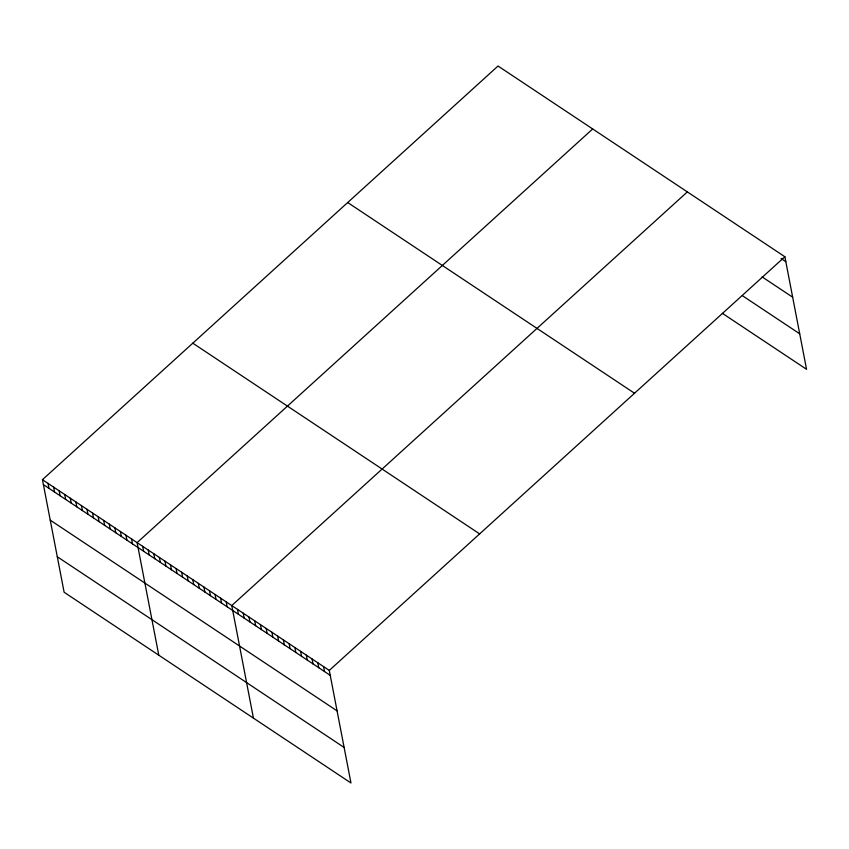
<?xml version="1.0" encoding="UTF-8"?>
<svg xmlns="http://www.w3.org/2000/svg" width="849" height="849" viewBox="0 0 849 849"><rect width="100%" height="100%" fill="white"/><g stroke="black" fill="none" stroke-linecap="round" stroke-linejoin="round"><path stroke-width="1.27" d="M42.45 479.696L329.285 670.413L350.966 782.98L64.131 592.262L42.45 479.696L498.034 66.02L784.869 256.738L806.55 369.304L722.414 313.366M592.687 128.963L137.103 542.628L158.784 655.195M687.35 191.895L231.766 605.56L253.437 718.137M329.285 670.413L784.869 256.738M781.048 258.499L785.824 261.683M762.062 276.859L792.669 297.203M742.344 295.643L799.716 333.795M347.687 202.529L634.532 393.246M192.797 343.176L479.632 533.894M43.405 484.63L330.24 675.348M50.24 520.15L337.085 710.868M57.286 556.742L344.132 747.46M323.554 666.592L324.509 671.538M317.813 662.782L318.768 667.717M312.082 658.962L313.026 663.907M306.34 655.152L307.296 660.097M300.61 651.342L301.554 656.277M294.868 647.522L295.823 652.467M289.127 643.712L290.082 648.647M283.396 639.891L284.351 644.837M277.655 636.081L278.61 641.016M271.924 632.261L272.869 637.206M266.183 628.451L267.138 633.396M260.452 624.641L261.396 629.576M254.711 620.821L255.666 625.766M248.969 617.011L249.924 621.946M243.238 613.19L244.194 618.136M237.497 609.38L238.452 614.315M226.195 601.867L227.15 606.802M220.623 598.163L221.578 603.098M215.062 594.459L216.007 599.394M209.491 590.755L210.446 595.701M203.919 587.052L204.874 591.997M198.358 583.348L199.303 588.293M192.787 579.655L193.742 584.59M187.215 575.951L188.17 580.886M181.654 572.247L182.599 577.182M176.083 568.543L177.038 573.489M170.511 564.84L171.466 569.785M164.95 561.136L165.895 566.081M159.379 557.432L160.334 562.378M153.807 553.739L154.762 558.674M148.246 550.035L149.191 554.97M142.674 546.332L143.63 551.266M131.542 538.924L132.486 543.869M125.97 535.22L126.925 540.166M120.399 531.516L121.354 536.462M114.838 527.823L115.782 532.758M109.266 524.12L110.221 529.054M103.695 520.416L104.65 525.351M98.134 516.712L99.078 521.657M92.562 513.008L93.517 517.954M86.991 509.304L87.946 514.25M81.43 505.611L82.374 510.546M75.858 501.908L76.813 506.842M70.287 498.204L71.242 503.139M64.726 494.5L65.67 499.435M59.154 490.796L60.109 495.742M53.583 487.093L54.538 492.038M48.022 483.389L48.966 488.334"/></g></svg>
